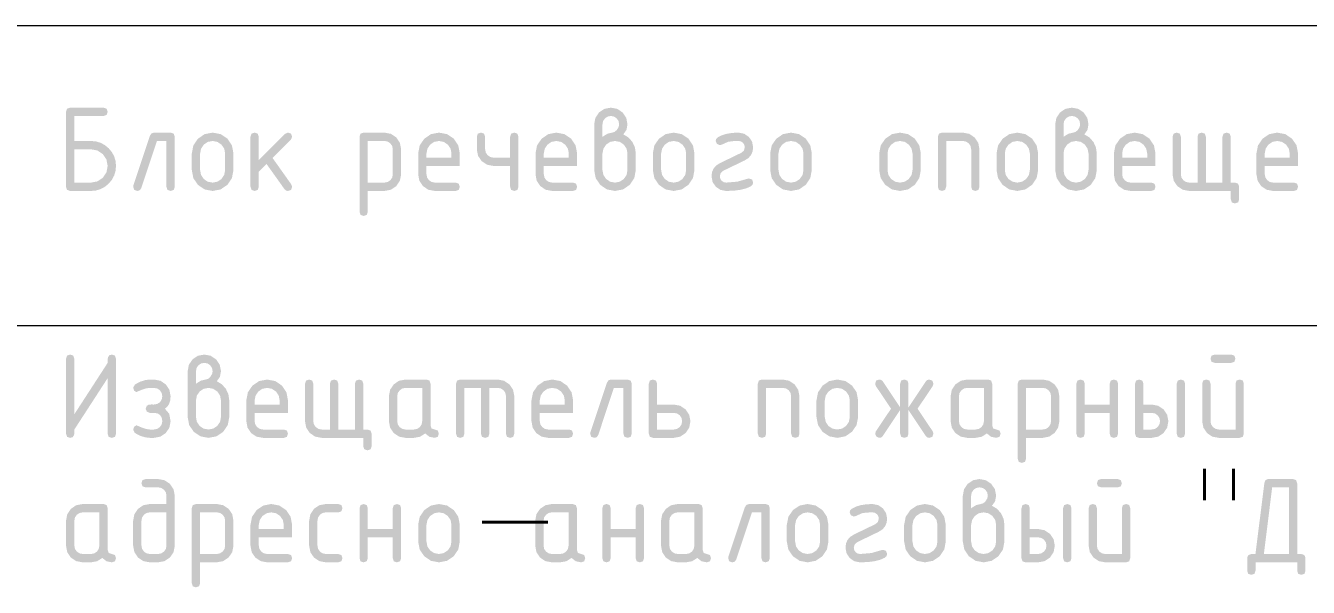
# Model space of a CAD drawing. Header units: millimetres. Extents: x 0 to 420, y 0 to 297.
# Drawn here: x 33.29 to 59.9, y 33.47 to 45.13 of the extents above; entities that cross this region are included whole.
import ezdxf

# ---------------------------------------------------------------- set-up
doc = ezdxf.new("R2010")
doc.units = ezdxf.units.MM
doc.styles.get("Standard").update_dxf_attribs({"font": 'STANDARD'})

msp = doc.modelspace()

# ---------------------------------------------------------------- hatches: boundary and pattern name
h = msp.add_hatch(color=7)
h.paths.add_polyline_path([(35.161252, 42.217027), (35.151744, 42.113467), (35.123219, 42.017762), (35.075676, 41.929912), (35.009117, 41.849917), (34.929208, 41.783444), (34.841548, 41.736091), (34.746032, 41.707756), (34.642559, 41.698333), (34.210406, 41.698333), (34.145914, 41.719899), (34.124416, 41.784874), (34.124416, 43.339852), (34.145914, 43.40462), (34.210406, 43.426393), (34.90163, 43.426393), (34.966398, 43.40462), (34.988171, 43.339852), (34.966398, 43.27536), (34.90163, 43.253863), (34.296947, 43.253863), (34.296947, 42.735169), (34.642559, 42.735169), (34.746428, 42.725669), (34.842237, 42.697204), (34.929983, 42.649825), (35.009668, 42.583585), (35.075909, 42.503908), (35.123287, 42.416222), (35.151753, 42.320578)], flags=0)
h.paths.add_polyline_path([(34.296947, 42.562639), (34.296947, 41.871415), (34.642559, 41.871415), (34.776573, 41.896288), (34.88785, 41.971185), (34.963022, 42.082737), (34.988171, 42.217027), (34.963022, 42.350628), (34.88785, 42.462318), (34.776573, 42.53749), (34.642559, 42.562639)], flags=0)
h = msp.add_hatch(color=7)
h.paths.add_polyline_path([(45.256622, 42.82171), (45.362042, 42.886478), (45.458367, 42.908251), (45.50963, 42.923202), (45.557585, 42.968333), (45.591072, 43.024557), (45.602234, 43.080781), (45.589831, 43.148029), (45.552624, 43.203702), (45.496952, 43.241185), (45.429703, 43.253863), (45.362662, 43.241116), (45.306782, 43.203151), (45.269093, 43.14734), (45.256622, 43.080781)], flags=0)
h.paths.add_polyline_path([(45.688775, 42.872422), (45.795504, 42.807998), (45.877841, 42.714223), (45.930207, 42.600121), (45.947846, 42.476098), (45.947846, 42.130486), (45.916151, 41.963399), (45.821617, 41.82401), (45.681884, 41.729752), (45.515693, 41.698333), (45.349088, 41.729821), (45.209768, 41.824561), (45.115511, 41.963881), (45.084091, 42.130486), (45.084091, 43.080781), (45.109034, 43.214795), (45.184413, 43.326072), (45.296103, 43.401244), (45.429703, 43.426393), (45.563304, 43.401175), (45.674994, 43.325521), (45.750166, 43.2139), (45.775315, 43.080781), (45.753542, 42.963372)], flags=0)
h.paths.add_polyline_path([(45.775315, 42.130486), (45.775315, 42.476098), (45.756367, 42.575454), (45.699799, 42.659101), (45.615807, 42.716152), (45.515693, 42.735169), (45.415165, 42.716152), (45.331587, 42.659101), (45.275294, 42.575454), (45.256622, 42.476098), (45.256622, 42.130486), (45.275294, 42.029958), (45.331587, 41.94638), (45.415165, 41.890087), (45.515693, 41.871415), (45.615807, 41.890156), (45.699799, 41.946931), (45.756367, 42.030854)], flags=0)
h = msp.add_hatch(color=7)
h.paths.add_polyline_path([(54.823392, 42.82171), (54.928812, 42.886478), (55.025137, 42.908251), (55.0764, 42.923202), (55.124356, 42.968333), (55.157842, 43.024557), (55.169004, 43.080781), (55.156602, 43.148029), (55.119395, 43.203702), (55.063722, 43.241185), (54.996474, 43.253863), (54.929432, 43.241116), (54.873553, 43.203151), (54.835863, 43.14734), (54.823392, 43.080781)], flags=0)
h.paths.add_polyline_path([(55.255545, 42.872422), (55.362274, 42.807998), (55.444612, 42.714223), (55.496977, 42.600121), (55.514616, 42.476098), (55.514616, 42.130486), (55.482921, 41.963399), (55.388388, 41.82401), (55.248655, 41.729752), (55.082463, 41.698333), (54.915859, 41.729821), (54.776539, 41.824561), (54.682281, 41.963881), (54.650862, 42.130486), (54.650862, 43.080781), (54.675804, 43.214795), (54.751183, 43.326072), (54.862873, 43.401244), (54.996474, 43.426393), (55.130075, 43.401175), (55.241765, 43.325521), (55.316937, 43.2139), (55.342086, 43.080781), (55.320313, 42.963372)], flags=0)
h.paths.add_polyline_path([(55.342086, 42.130486), (55.342086, 42.476098), (55.323138, 42.575454), (55.266569, 42.659101), (55.182578, 42.716152), (55.082463, 42.735169), (54.981936, 42.716152), (54.898357, 42.659101), (54.842065, 42.575454), (54.823392, 42.476098), (54.823392, 42.130486), (54.842065, 42.029958), (54.898357, 41.94638), (54.981936, 41.890087), (55.082463, 41.871415), (55.182578, 41.890156), (55.266569, 41.946931), (55.323138, 42.030854)], flags=0)
for points in [[(35.948923, 42.908251), (36.294535, 42.908251), (36.359302, 42.886478), (36.381075, 42.82171), (36.381075, 41.784874), (36.359302, 41.719899), (36.294535, 41.698333), (36.230042, 41.719899), (36.208545, 41.784874), (36.208545, 42.735169), (36.010659, 42.735169), (35.68489, 41.757313), (35.654436, 41.71294), (35.603311, 41.698333), (35.538818, 41.720244), (35.517321, 41.785976), (35.521179, 41.812435), (35.862933, 42.837144), (35.896006, 42.890474)], [(38.124735, 42.339948), (38.668233, 42.882895), (38.729418, 42.908251), (38.794186, 42.886478), (38.815959, 42.82171), (38.790052, 42.761627), (38.410264, 42.38184), (38.798871, 41.834483), (38.815959, 41.78322), (38.794186, 41.719486), (38.729418, 41.698333), (38.688421, 41.707497), (38.65776, 41.735265), (38.28569, 42.257265), (38.124735, 42.096311), (38.124735, 41.784874), (38.102962, 41.719899), (38.038194, 41.698333), (37.973702, 41.719899), (37.952204, 41.784874), (37.952204, 42.82171), (37.973702, 42.886478), (38.038194, 42.908251), (38.102962, 42.886478), (38.124735, 42.82171)], [(43.512962, 42.82171), (43.512962, 41.784874), (43.491189, 41.719899), (43.426422, 41.698333), (43.361929, 41.719899), (43.340432, 41.784874), (43.340432, 42.217027), (42.99482, 42.217027), (42.862184, 42.241831), (42.750632, 42.316245), (42.674495, 42.4258), (42.649208, 42.556024), (42.649208, 42.82171), (42.670705, 42.886478), (42.735198, 42.908251), (42.799965, 42.886478), (42.821738, 42.82171), (42.821738, 42.562639), (42.834278, 42.496493), (42.87245, 42.440269), (42.928674, 42.402097), (42.99482, 42.389557), (43.340432, 42.389557), (43.340432, 42.82171), (43.361929, 42.886478), (43.426422, 42.908251), (43.491189, 42.886478)], [(48.296188, 41.957404), (48.360956, 41.935907), (48.382729, 41.871415), (48.370465, 41.826766), (48.334222, 41.793693), (48.239852, 41.751818), (48.1229, 41.722035), (47.983313, 41.704242), (47.821041, 41.698333), (47.704597, 41.720313), (47.607169, 41.786528), (47.540955, 41.884437), (47.518975, 42.00095), (47.529732, 42.089016), (47.562039, 42.163903), (47.615946, 42.225665), (47.691505, 42.274353), (48.139092, 42.49043), (48.192422, 42.536249), (48.210199, 42.605634), (48.20069, 42.655105), (48.172165, 42.697135), (48.130066, 42.725661), (48.080112, 42.735169), (47.951541, 42.730622), (47.861831, 42.716979), (47.732295, 42.659101), (47.691505, 42.648628), (47.630872, 42.674535), (47.604964, 42.735169), (47.616264, 42.77775), (47.650715, 42.811237), (47.734552, 42.853603), (47.833994, 42.883928), (47.949147, 42.902161), (48.080112, 42.908251), (48.19635, 42.885995), (48.293984, 42.819505), (48.360474, 42.721871), (48.382729, 42.605634), (48.371791, 42.517258), (48.339045, 42.442267), (48.284596, 42.380608), (48.208545, 42.332231), (47.764817, 42.118359), (47.709764, 42.07123), (47.691505, 42.00095), (47.701014, 41.95079), (47.729539, 41.908897), (47.771363, 41.880648), (47.821041, 41.871415), (48.058063, 41.891259), (48.263667, 41.95079)], [(52.215978, 41.784874), (52.215978, 42.82171), (52.237476, 42.886478), (52.301968, 42.908251), (52.734121, 42.908251), (52.867239, 42.883033), (52.97886, 42.807378), (53.054515, 42.695757), (53.079733, 42.562639), (53.079733, 41.784874), (53.05796, 41.719899), (52.993192, 41.698333), (52.9287, 41.719899), (52.907202, 41.784874), (52.907202, 42.562639), (52.894524, 42.629887), (52.857042, 42.68556), (52.801369, 42.722767), (52.734121, 42.735169), (52.388509, 42.735169), (52.388509, 41.784874), (52.366736, 41.719899), (52.301968, 41.698333), (52.237476, 41.719899)], [(58.295112, 41.698333), (57.431357, 41.698333), (57.297067, 41.723551), (57.185515, 41.799206), (57.110619, 41.910827), (57.085745, 42.043945), (57.085745, 42.82171), (57.107243, 42.886478), (57.171735, 42.908251), (57.236503, 42.886478), (57.258276, 42.82171), (57.258276, 42.043945), (57.270816, 41.978075), (57.308987, 41.922127), (57.365211, 41.883955), (57.431357, 41.871415), (57.603888, 41.871415), (57.603888, 42.82171), (57.625454, 42.886478), (57.690428, 42.908251), (57.755196, 42.886478), (57.776969, 42.82171), (57.776969, 41.871415), (58.122581, 41.871415), (58.122581, 42.82171), (58.144079, 42.886478), (58.208571, 42.908251), (58.273339, 42.886478), (58.295112, 42.82171), (58.295112, 41.871415), (58.381652, 41.871415), (58.44642, 41.849642), (58.468193, 41.784874), (58.468193, 41.525252), (58.44642, 41.460759), (58.381652, 41.439262), (58.316678, 41.460759), (58.295112, 41.525252)], [(35.074712, 38.30406), (35.139479, 38.282287), (35.161252, 38.217519), (35.161252, 36.662541), (35.139479, 36.597566), (35.074712, 36.576), (35.009737, 36.597566), (34.988171, 36.662541), (34.988171, 37.814581), (34.296947, 36.749081), (34.295707, 36.674598), (34.291986, 36.636082), (34.263392, 36.590952), (34.210406, 36.576), (34.145914, 36.597566), (34.124416, 36.662541), (34.124416, 38.217519), (34.145914, 38.282287), (34.210406, 38.30406), (34.275174, 38.282287), (34.296947, 38.217519), (34.296947, 37.065479), (34.988171, 38.131529), (34.98948, 38.205117), (34.993683, 38.243977), (35.021382, 38.288901)], [(36.122004, 36.921612), (36.110498, 36.993683), (36.076253, 37.048391), (36.030778, 37.079397), (35.973727, 37.09304), (35.862933, 37.094693), (35.801197, 37.119498), (35.776392, 37.180683), (35.801748, 37.24297), (35.835648, 37.261849), (35.887738, 37.268326), (35.913645, 37.268326), (35.941206, 37.267224), (36.018513, 37.279626), (36.075151, 37.316833), (36.110153, 37.372575), (36.122004, 37.440305), (36.109326, 37.507554), (36.071844, 37.563226), (36.016171, 37.600433), (35.948923, 37.612836), (35.862933, 37.612836), (35.782249, 37.601743), (35.685442, 37.568739), (35.606825, 37.53601), (35.582364, 37.525193), (35.536614, 37.556612), (35.517321, 37.616694), (35.55253, 37.681462), (35.658432, 37.739615), (35.768331, 37.774342), (35.862933, 37.785917), (35.948923, 37.785917), (36.082937, 37.760768), (36.194213, 37.685596), (36.269385, 37.573906), (36.294535, 37.440305), (36.287093, 37.354626), (36.264769, 37.282796), (36.227562, 37.224815), (36.175472, 37.180683), (36.264769, 37.077192), (36.294535, 36.921612), (36.269385, 36.787322), (36.194213, 36.67577), (36.082937, 36.600873), (35.948923, 36.576), (35.862933, 36.576), (35.766126, 36.587162), (35.65733, 36.620648), (35.552185, 36.677699), (35.517321, 36.744672), (35.536614, 36.805305), (35.584018, 36.836725), (35.612061, 36.825631), (35.6893, 36.792627), (35.783145, 36.759899), (35.862933, 36.749081), (35.948923, 36.749081), (36.015482, 36.761553), (36.071292, 36.799242), (36.109257, 36.854639)], [(40.292631, 36.576), (39.428876, 36.576), (39.294587, 36.601218), (39.183034, 36.676872), (39.108138, 36.788493), (39.083264, 36.921612), (39.083264, 37.699377), (39.104762, 37.764144), (39.169254, 37.785917), (39.234022, 37.764144), (39.255795, 37.699377), (39.255795, 36.921612), (39.268335, 36.855742), (39.306507, 36.799793), (39.362731, 36.761622), (39.428876, 36.749081), (39.601407, 36.749081), (39.601407, 37.699377), (39.622973, 37.764144), (39.687948, 37.785917), (39.752715, 37.764144), (39.774488, 37.699377), (39.774488, 36.749081), (40.1201, 36.749081), (40.1201, 37.699377), (40.141598, 37.764144), (40.20609, 37.785917), (40.270858, 37.764144), (40.292631, 37.699377), (40.292631, 36.749081), (40.379172, 36.749081), (40.443939, 36.727308), (40.465712, 36.662541), (40.465712, 36.402918), (40.443939, 36.338426), (40.379172, 36.316929), (40.314197, 36.338426), (40.292631, 36.402918)], [(42.303289, 37.785917), (43.081054, 37.785917), (43.214172, 37.760699), (43.325794, 37.685045), (43.401448, 37.573424), (43.426666, 37.440305), (43.426666, 36.662541), (43.404893, 36.597566), (43.340125, 36.576), (43.275633, 36.597566), (43.254136, 36.662541), (43.254136, 37.440305), (43.241458, 37.507554), (43.203975, 37.563226), (43.148302, 37.600433), (43.081054, 37.612836), (42.908524, 37.612836), (42.908524, 36.662541), (42.886751, 36.597566), (42.821983, 36.576), (42.757008, 36.597566), (42.735442, 36.662541), (42.735442, 37.612836), (42.38983, 37.612836), (42.38983, 36.662541), (42.368057, 36.597566), (42.303289, 36.576), (42.238797, 36.597566), (42.2173, 36.662541), (42.2173, 37.699377), (42.238797, 37.764144)], [(45.432011, 37.785917), (45.777623, 37.785917), (45.84239, 37.764144), (45.864163, 37.699377), (45.864163, 36.662541), (45.84239, 36.597566), (45.777623, 36.576), (45.713131, 36.597566), (45.691633, 36.662541), (45.691633, 37.612836), (45.493747, 37.612836), (45.167979, 36.63498), (45.137524, 36.590607), (45.086399, 36.576), (45.021907, 36.597911), (45.000409, 36.663643), (45.004268, 36.690101), (45.346021, 37.714811), (45.379094, 37.768141)], [(48.479971, 36.662541), (48.479971, 37.699377), (48.501468, 37.764144), (48.565961, 37.785917), (48.998113, 37.785917), (49.131232, 37.760699), (49.242853, 37.685045), (49.318507, 37.573424), (49.343725, 37.440305), (49.343725, 36.662541), (49.321952, 36.597566), (49.257185, 36.576), (49.192692, 36.597566), (49.171195, 36.662541), (49.171195, 37.440305), (49.158517, 37.507554), (49.121034, 37.563226), (49.065362, 37.600433), (48.998113, 37.612836), (48.652501, 37.612836), (48.652501, 36.662541), (48.630728, 36.597566), (48.565961, 36.576), (48.501468, 36.597566)], [(51.432997, 37.153122), (51.073053, 36.614034), (51.04253, 36.585508), (51.000844, 36.576), (50.94021, 36.601356), (50.914854, 36.662541), (50.929186, 36.711048), (51.244481, 37.180683), (50.929186, 37.65087), (50.914854, 37.699377), (50.936352, 37.764144), (51.000844, 37.785917), (51.04253, 37.776409), (51.073053, 37.747884), (51.432997, 37.208244), (51.432997, 37.699377), (51.454563, 37.764144), (51.519538, 37.785917), (51.584305, 37.764144), (51.606078, 37.699377), (51.606078, 37.208244), (51.966022, 37.747884), (51.99627, 37.776409), (52.03768, 37.785917), (52.102448, 37.764144), (52.124221, 37.699377), (52.109889, 37.65087), (51.794594, 37.180683), (52.109889, 36.711048), (52.124221, 36.662541), (52.102448, 36.597566), (52.03768, 36.576), (51.99627, 36.585508), (51.966022, 36.614034), (51.606078, 37.153122), (51.606078, 36.662541), (51.584305, 36.597566), (51.519538, 36.576), (51.454563, 36.597566), (51.432997, 36.662541)], [(55.263399, 37.094693), (55.263399, 36.662541), (55.241626, 36.597566), (55.176858, 36.576), (55.112366, 36.597566), (55.090868, 36.662541), (55.090868, 37.699377), (55.112366, 37.764144), (55.176858, 37.785917), (55.241626, 37.764144), (55.263399, 37.699377), (55.263399, 37.267224), (55.782092, 37.267224), (55.782092, 37.699377), (55.80359, 37.764144), (55.868082, 37.785917), (55.93285, 37.764144), (55.954623, 37.699377), (55.954623, 36.662541), (55.93285, 36.597566), (55.868082, 36.576), (55.80359, 36.597566), (55.782092, 36.662541), (55.782092, 37.094693)], [(39.342177, 34.857972), (39.342177, 34.339279), (39.354717, 34.273408), (39.392888, 34.21746), (39.449112, 34.179288), (39.515258, 34.166748), (39.774329, 34.166748), (39.839097, 34.144975), (39.86087, 34.080207), (39.839097, 34.015233), (39.774329, 33.993667), (39.515258, 33.993667), (39.380968, 34.01854), (39.269416, 34.093436), (39.19452, 34.204989), (39.169646, 34.339279), (39.169646, 34.857972), (39.19452, 34.991573), (39.269416, 35.103263), (39.380968, 35.178435), (39.515258, 35.203584), (39.774329, 35.203584), (39.839097, 35.181811), (39.86087, 35.117043), (39.839097, 35.052069), (39.774329, 35.030502), (39.515258, 35.030502), (39.448217, 35.017756), (39.392337, 34.979791), (39.354648, 34.924049)], [(40.386855, 34.51236), (40.386855, 34.080207), (40.365082, 34.015233), (40.300314, 33.993667), (40.235822, 34.015233), (40.214325, 34.080207), (40.214325, 35.117043), (40.235822, 35.181811), (40.300314, 35.203584), (40.365082, 35.181811), (40.386855, 35.117043), (40.386855, 34.68489), (40.905548, 34.68489), (40.905548, 35.117043), (40.927046, 35.181811), (40.991538, 35.203584), (41.056306, 35.181811), (41.078079, 35.117043), (41.078079, 34.080207), (41.056306, 34.015233), (40.991538, 33.993667), (40.927046, 34.015233), (40.905548, 34.080207), (40.905548, 34.51236)], [(45.426518, 34.51236), (45.426518, 34.080207), (45.404745, 34.015233), (45.339978, 33.993667), (45.275485, 34.015233), (45.253988, 34.080207), (45.253988, 35.117043), (45.275485, 35.181811), (45.339978, 35.203584), (45.404745, 35.181811), (45.426518, 35.117043), (45.426518, 34.68489), (45.945212, 34.68489), (45.945212, 35.117043), (45.966709, 35.181811), (46.031202, 35.203584), (46.095969, 35.181811), (46.117742, 35.117043), (46.117742, 34.080207), (46.095969, 34.015233), (46.031202, 33.993667), (45.966709, 34.015233), (45.945212, 34.080207), (45.945212, 34.51236)], [(48.295936, 35.203584), (48.641548, 35.203584), (48.706316, 35.181811), (48.728089, 35.117043), (48.728089, 34.080207), (48.706316, 34.015233), (48.641548, 33.993667), (48.577056, 34.015233), (48.555558, 34.080207), (48.555558, 35.030502), (48.357672, 35.030502), (48.031904, 34.052647), (48.001449, 34.008274), (47.950324, 33.993667), (47.885832, 34.015577), (47.864334, 34.08131), (47.868193, 34.107768), (48.209946, 35.132477), (48.243019, 35.185807)], [(51.076431, 34.252738), (51.141199, 34.23124), (51.162972, 34.166748), (51.150707, 34.1221), (51.114465, 34.089027), (51.020095, 34.047152), (50.903143, 34.017369), (50.763556, 33.999575), (50.601284, 33.993667), (50.484839, 34.015646), (50.387412, 34.081861), (50.321197, 34.179771), (50.299218, 34.296284), (50.309975, 34.384349), (50.342281, 34.459237), (50.396188, 34.520999), (50.471748, 34.569686), (50.919335, 34.785763), (50.972665, 34.831583), (50.990442, 34.900967), (50.980933, 34.950438), (50.952408, 34.992469), (50.910309, 35.020994), (50.860355, 35.030502), (50.731784, 35.025955), (50.642074, 35.012312), (50.512538, 34.954435), (50.471748, 34.943962), (50.411114, 34.969869), (50.385207, 35.030502), (50.396507, 35.073084), (50.430958, 35.10657), (50.514794, 35.148936), (50.614237, 35.179262), (50.729389, 35.197495), (50.860355, 35.203584), (50.976592, 35.181329), (51.074226, 35.114838), (51.140717, 35.017204), (51.162972, 34.900967), (51.152034, 34.812592), (51.119288, 34.7376), (51.064838, 34.675942), (50.988788, 34.627564), (50.54506, 34.413693), (50.490007, 34.366564), (50.471748, 34.296284), (50.481256, 34.246123), (50.509782, 34.204231), (50.551605, 34.175981), (50.601284, 34.166748), (50.838306, 34.186592), (51.043909, 34.246123)]]:
    msp.add_hatch(color=7).paths.add_polyline_path(points, flags=0)
h = msp.add_hatch(color=7)
h.paths.add_polyline_path([(36.734763, 42.130486), (36.734763, 42.476098), (36.766251, 42.641807), (36.860991, 42.781471), (37.000242, 42.876487), (37.166364, 42.908251), (37.333934, 42.8769), (37.473391, 42.783125), (37.567167, 42.643667), (37.598517, 42.476098), (37.598517, 42.130486), (37.566822, 41.963881), (37.472289, 41.824561), (37.332556, 41.729821), (37.166364, 41.698333), (37.000242, 41.729821), (36.860991, 41.824561), (36.766251, 41.963881)], flags=0)
h.paths.add_polyline_path([(37.425987, 42.130486), (37.425987, 42.476098), (37.40697, 42.575454), (37.349919, 42.659101), (37.265996, 42.716152), (37.166364, 42.735169), (37.067008, 42.716152), (36.983361, 42.659101), (36.92631, 42.575454), (36.907293, 42.476098), (36.907293, 42.130486), (36.925965, 42.029958), (36.982258, 41.94638), (37.065836, 41.890087), (37.166364, 41.871415), (37.265996, 41.890156), (37.349919, 41.946931), (37.40697, 42.030854)], flags=0)
h = msp.add_hatch(color=7)
h.paths.add_polyline_path([(40.214325, 42.82171), (40.235822, 42.886478), (40.300314, 42.908251), (40.732467, 42.908251), (40.866481, 42.883102), (40.977758, 42.80793), (41.05293, 42.69624), (41.078079, 42.562639), (41.078079, 42.043945), (41.05293, 41.910827), (40.977758, 41.799206), (40.866481, 41.723551), (40.732467, 41.698333), (40.386855, 41.698333), (40.386855, 41.26618), (40.365082, 41.201413), (40.300314, 41.17964), (40.235822, 41.201413), (40.214325, 41.26618)], flags=0)
h.paths.add_polyline_path([(40.386855, 42.735169), (40.386855, 41.871415), (40.732467, 41.871415), (40.799026, 41.883886), (40.854837, 41.921575), (40.892802, 41.976972), (40.905548, 42.043945), (40.905548, 42.562639), (40.892871, 42.629887), (40.855388, 42.68556), (40.799715, 42.722767), (40.732467, 42.735169)], flags=0)
h = msp.add_hatch(color=7)
h.paths.add_polyline_path([(41.863368, 42.735169), (41.764011, 42.716152), (41.680364, 42.659101), (41.623314, 42.575454), (41.604297, 42.476098), (41.604297, 42.389557), (42.12299, 42.389557), (42.12299, 42.476098), (42.103973, 42.575454), (42.046922, 42.659101), (41.963, 42.716152)], flags=0)
h.paths.add_polyline_path([(41.604297, 42.217027), (41.604297, 42.043945), (41.616837, 41.978075), (41.655008, 41.922127), (41.711232, 41.883955), (41.777378, 41.871415), (42.20898, 41.871415), (42.273748, 41.849642), (42.295521, 41.784874), (42.273748, 41.719899), (42.20898, 41.698333), (41.777378, 41.698333), (41.643088, 41.723207), (41.531536, 41.798103), (41.45664, 41.909655), (41.431766, 42.043945), (41.431766, 42.476098), (41.463254, 42.641807), (41.557995, 42.781471), (41.697245, 42.876487), (41.863368, 42.908251), (42.030937, 42.8769), (42.170395, 42.783125), (42.26417, 42.643667), (42.295521, 42.476098), (42.295521, 42.217027)], flags=0)
h = msp.add_hatch(color=7)
h.paths.add_polyline_path([(44.298251, 42.735169), (44.198895, 42.716152), (44.115248, 42.659101), (44.058197, 42.575454), (44.03918, 42.476098), (44.03918, 42.389557), (44.557874, 42.389557), (44.557874, 42.476098), (44.538857, 42.575454), (44.481806, 42.659101), (44.397883, 42.716152)], flags=0)
h.paths.add_polyline_path([(44.03918, 42.217027), (44.03918, 42.043945), (44.05172, 41.978075), (44.089892, 41.922127), (44.146116, 41.883955), (44.212262, 41.871415), (44.643863, 41.871415), (44.708631, 41.849642), (44.730404, 41.784874), (44.708631, 41.719899), (44.643863, 41.698333), (44.212262, 41.698333), (44.077972, 41.723207), (43.96642, 41.798103), (43.891523, 41.909655), (43.86665, 42.043945), (43.86665, 42.476098), (43.898138, 42.641807), (43.992878, 42.781471), (44.132129, 42.876487), (44.298251, 42.908251), (44.465821, 42.8769), (44.605278, 42.783125), (44.699054, 42.643667), (44.730404, 42.476098), (44.730404, 42.217027)], flags=0)
h = msp.add_hatch(color=7)
h.paths.add_polyline_path([(46.301533, 42.130486), (46.301533, 42.476098), (46.333021, 42.641807), (46.427761, 42.781471), (46.567012, 42.876487), (46.733135, 42.908251), (46.900704, 42.8769), (47.040162, 42.783125), (47.133937, 42.643667), (47.165287, 42.476098), (47.165287, 42.130486), (47.133593, 41.963881), (47.039059, 41.824561), (46.899326, 41.729821), (46.733135, 41.698333), (46.567012, 41.729821), (46.427761, 41.824561), (46.333021, 41.963881)], flags=0)
h.paths.add_polyline_path([(46.992757, 42.130486), (46.992757, 42.476098), (46.97374, 42.575454), (46.916689, 42.659101), (46.832767, 42.716152), (46.733135, 42.735169), (46.633778, 42.716152), (46.550131, 42.659101), (46.49308, 42.575454), (46.474064, 42.476098), (46.474064, 42.130486), (46.492736, 42.029958), (46.549029, 41.94638), (46.632607, 41.890087), (46.733135, 41.871415), (46.832767, 41.890156), (46.916689, 41.946931), (46.97374, 42.030854)], flags=0)
h = msp.add_hatch(color=7)
h.paths.add_polyline_path([(48.736417, 42.130486), (48.736417, 42.476098), (48.767905, 42.641807), (48.862645, 42.781471), (49.001896, 42.876487), (49.168018, 42.908251), (49.335588, 42.8769), (49.475045, 42.783125), (49.568821, 42.643667), (49.600171, 42.476098), (49.600171, 42.130486), (49.568476, 41.963881), (49.473943, 41.824561), (49.33421, 41.729821), (49.168018, 41.698333), (49.001896, 41.729821), (48.862645, 41.824561), (48.767905, 41.963881)], flags=0)
h.paths.add_polyline_path([(49.427641, 42.130486), (49.427641, 42.476098), (49.408624, 42.575454), (49.351573, 42.659101), (49.26765, 42.716152), (49.168018, 42.735169), (49.068662, 42.716152), (48.985015, 42.659101), (48.927964, 42.575454), (48.908947, 42.476098), (48.908947, 42.130486), (48.927619, 42.029958), (48.983912, 41.94638), (49.06749, 41.890087), (49.168018, 41.871415), (49.26765, 41.890156), (49.351573, 41.946931), (49.408624, 42.030854)], flags=0)
h = msp.add_hatch(color=7)
h.paths.add_polyline_path([(50.998537, 42.130486), (50.998537, 42.476098), (51.030025, 42.641807), (51.124765, 42.781471), (51.264016, 42.876487), (51.430138, 42.908251), (51.597708, 42.8769), (51.737165, 42.783125), (51.830941, 42.643667), (51.862291, 42.476098), (51.862291, 42.130486), (51.830596, 41.963881), (51.736063, 41.824561), (51.59633, 41.729821), (51.430138, 41.698333), (51.264016, 41.729821), (51.124765, 41.824561), (51.030025, 41.963881)], flags=0)
h.paths.add_polyline_path([(51.689761, 42.130486), (51.689761, 42.476098), (51.670744, 42.575454), (51.613693, 42.659101), (51.52977, 42.716152), (51.430138, 42.735169), (51.330782, 42.716152), (51.247135, 42.659101), (51.190084, 42.575454), (51.171067, 42.476098), (51.171067, 42.130486), (51.189739, 42.029958), (51.246032, 41.94638), (51.32961, 41.890087), (51.430138, 41.871415), (51.52977, 41.890156), (51.613693, 41.946931), (51.670744, 42.030854)], flags=0)
h = msp.add_hatch(color=7)
h.paths.add_polyline_path([(53.43342, 42.130486), (53.43342, 42.476098), (53.464908, 42.641807), (53.559648, 42.781471), (53.698899, 42.876487), (53.865022, 42.908251), (54.032591, 42.8769), (54.172049, 42.783125), (54.265824, 42.643667), (54.297174, 42.476098), (54.297174, 42.130486), (54.26548, 41.963881), (54.170946, 41.824561), (54.031213, 41.729821), (53.865022, 41.698333), (53.698899, 41.729821), (53.559648, 41.824561), (53.464908, 41.963881)], flags=0)
h.paths.add_polyline_path([(54.124644, 42.130486), (54.124644, 42.476098), (54.105627, 42.575454), (54.048576, 42.659101), (53.964654, 42.716152), (53.865022, 42.735169), (53.765665, 42.716152), (53.682018, 42.659101), (53.624967, 42.575454), (53.60595, 42.476098), (53.60595, 42.130486), (53.624623, 42.029958), (53.680916, 41.94638), (53.764494, 41.890087), (53.865022, 41.871415), (53.964654, 41.890156), (54.048576, 41.946931), (54.105627, 42.030854)], flags=0)
h = msp.add_hatch(color=7)
h.paths.add_polyline_path([(56.299905, 42.735169), (56.200549, 42.716152), (56.116902, 42.659101), (56.059851, 42.575454), (56.040834, 42.476098), (56.040834, 42.389557), (56.559528, 42.389557), (56.559528, 42.476098), (56.540511, 42.575454), (56.48346, 42.659101), (56.399537, 42.716152)], flags=0)
h.paths.add_polyline_path([(56.040834, 42.217027), (56.040834, 42.043945), (56.053374, 41.978075), (56.091546, 41.922127), (56.14777, 41.883955), (56.213916, 41.871415), (56.645517, 41.871415), (56.710285, 41.849642), (56.732058, 41.784874), (56.710285, 41.719899), (56.645517, 41.698333), (56.213916, 41.698333), (56.079626, 41.723207), (55.968074, 41.798103), (55.893177, 41.909655), (55.868304, 42.043945), (55.868304, 42.476098), (55.899792, 42.641807), (55.994532, 42.781471), (56.133783, 42.876487), (56.299905, 42.908251), (56.467475, 42.8769), (56.606932, 42.783125), (56.700708, 42.643667), (56.732058, 42.476098), (56.732058, 42.217027)], flags=0)
h = msp.add_hatch(color=7)
h.paths.add_polyline_path([(59.258477, 42.735169), (59.159121, 42.716152), (59.075474, 42.659101), (59.018423, 42.575454), (58.999406, 42.476098), (58.999406, 42.389557), (59.5181, 42.389557), (59.5181, 42.476098), (59.499083, 42.575454), (59.442032, 42.659101), (59.35811, 42.716152)], flags=0)
h.paths.add_polyline_path([(58.999406, 42.217027), (58.999406, 42.043945), (59.011946, 41.978075), (59.050118, 41.922127), (59.106342, 41.883955), (59.172488, 41.871415), (59.604089, 41.871415), (59.668857, 41.849642), (59.69063, 41.784874), (59.668857, 41.719899), (59.604089, 41.698333), (59.172488, 41.698333), (59.038198, 41.723207), (58.926646, 41.798103), (58.851749, 41.909655), (58.826876, 42.043945), (58.826876, 42.476098), (58.858364, 42.641807), (58.953104, 42.781471), (59.092355, 42.876487), (59.258477, 42.908251), (59.426047, 42.8769), (59.565504, 42.783125), (59.65928, 42.643667), (59.69063, 42.476098), (59.69063, 42.217027)], flags=0)
h = msp.add_hatch(color=7)
h.paths.add_polyline_path([(36.820911, 37.699377), (36.926331, 37.764144), (37.022656, 37.785917), (37.073919, 37.800869), (37.121875, 37.846), (37.155361, 37.902224), (37.166523, 37.958448), (37.154121, 38.025696), (37.116914, 38.081369), (37.061241, 38.118851), (36.993993, 38.131529), (36.926951, 38.118783), (36.871072, 38.080818), (36.833383, 38.025007), (36.820911, 37.958448)], flags=0)
h.paths.add_polyline_path([(37.253064, 37.750088), (37.359793, 37.685665), (37.442131, 37.59189), (37.494496, 37.477788), (37.512135, 37.353765), (37.512135, 37.008153), (37.48044, 36.841066), (37.385907, 36.701677), (37.246174, 36.607419), (37.079983, 36.576), (36.913378, 36.607488), (36.774058, 36.702228), (36.6798, 36.841548), (36.648381, 37.008153), (36.648381, 37.958448), (36.673324, 38.092462), (36.748702, 38.203739), (36.860392, 38.278911), (36.993993, 38.30406), (37.127594, 38.278842), (37.239284, 38.203187), (37.314456, 38.091566), (37.339605, 37.958448), (37.317832, 37.841039)], flags=0)
h.paths.add_polyline_path([(37.339605, 37.008153), (37.339605, 37.353765), (37.320657, 37.453121), (37.264088, 37.536768), (37.180097, 37.593819), (37.079983, 37.612836), (36.979455, 37.593819), (36.895877, 37.536768), (36.839584, 37.453121), (36.820911, 37.353765), (36.820911, 37.008153), (36.839584, 36.907625), (36.895877, 36.824047), (36.979455, 36.767754), (37.079983, 36.749081), (37.180097, 36.767823), (37.264088, 36.824598), (37.320657, 36.90852)], flags=0)
h = msp.add_hatch(color=7)
h.paths.add_polyline_path([(58.564969, 37.699377), (58.564969, 36.662541), (58.543196, 36.597566), (58.478428, 36.576), (58.046827, 36.576), (57.912537, 36.600873), (57.800985, 36.67577), (57.726088, 36.787322), (57.701215, 36.921612), (57.701215, 37.699377), (57.722712, 37.764144), (57.787204, 37.785917), (57.851972, 37.764144), (57.873745, 37.699377), (57.873745, 36.921612), (57.886285, 36.855742), (57.924457, 36.799793), (57.980681, 36.761622), (58.046827, 36.749081), (58.392439, 36.749081), (58.392439, 37.699377), (58.413936, 37.764144), (58.478428, 37.785917), (58.543196, 37.764144)], flags=0)
h.paths.add_polyline_path([(58.304244, 38.131529), (57.960286, 38.131529), (57.895311, 38.153027), (57.873745, 38.217519), (57.895311, 38.282287), (57.960286, 38.30406), (58.304244, 38.30406), (58.369012, 38.282287), (58.390785, 38.217519), (58.369012, 38.153027)], flags=0)
h = msp.add_hatch(color=7)
h.paths.add_polyline_path([(38.297424, 37.612836), (38.198068, 37.593819), (38.114421, 37.536768), (38.05737, 37.453121), (38.038353, 37.353765), (38.038353, 37.267224), (38.557047, 37.267224), (38.557047, 37.353765), (38.53803, 37.453121), (38.480979, 37.536768), (38.397056, 37.593819)], flags=0)
h.paths.add_polyline_path([(38.038353, 37.094693), (38.038353, 36.921612), (38.050893, 36.855742), (38.089065, 36.799793), (38.145289, 36.761622), (38.211435, 36.749081), (38.643036, 36.749081), (38.707804, 36.727308), (38.729577, 36.662541), (38.707804, 36.597566), (38.643036, 36.576), (38.211435, 36.576), (38.077145, 36.600873), (37.965593, 36.67577), (37.890696, 36.787322), (37.865823, 36.921612), (37.865823, 37.353765), (37.897311, 37.519474), (37.992051, 37.659138), (38.131302, 37.754154), (38.297424, 37.785917), (38.464994, 37.754567), (38.604451, 37.660792), (38.698227, 37.521334), (38.729577, 37.353765), (38.729577, 37.094693)], flags=0)
h = msp.add_hatch(color=7)
h.paths.add_polyline_path([(41.515619, 37.612836), (41.170007, 37.612836), (41.102966, 37.600089), (41.047086, 37.562124), (41.009397, 37.506382), (40.996925, 37.440305), (40.996925, 36.921612), (41.009466, 36.855742), (41.047637, 36.799793), (41.103861, 36.761622), (41.170007, 36.749081), (41.342537, 36.749081), (41.409097, 36.761553), (41.464907, 36.799242), (41.502872, 36.854639), (41.515619, 36.921612)], flags=0)
h.paths.add_polyline_path([(41.861231, 36.662541), (41.839458, 36.597566), (41.77469, 36.576), (41.664792, 36.598806), (41.576804, 36.667502), (41.470419, 36.598806), (41.342537, 36.576), (41.170007, 36.576), (41.035717, 36.600873), (40.924165, 36.67577), (40.849269, 36.787322), (40.824395, 36.921612), (40.824395, 37.440305), (40.849269, 37.573906), (40.924165, 37.685596), (41.035717, 37.760768), (41.170007, 37.785917), (41.601609, 37.785917), (41.666376, 37.764144), (41.688149, 37.699377), (41.688149, 36.835071), (41.709716, 36.770579), (41.77469, 36.749081), (41.839458, 36.727308)], flags=0)
h = msp.add_hatch(color=7)
h.paths.add_polyline_path([(44.214569, 37.612836), (44.115212, 37.593819), (44.031566, 37.536768), (43.974515, 37.453121), (43.955498, 37.353765), (43.955498, 37.267224), (44.474191, 37.267224), (44.474191, 37.353765), (44.455174, 37.453121), (44.398124, 37.536768), (44.314201, 37.593819)], flags=0)
h.paths.add_polyline_path([(43.955498, 37.094693), (43.955498, 36.921612), (43.968038, 36.855742), (44.00621, 36.799793), (44.062434, 36.761622), (44.128579, 36.749081), (44.560181, 36.749081), (44.624949, 36.727308), (44.646722, 36.662541), (44.624949, 36.597566), (44.560181, 36.576), (44.128579, 36.576), (43.99429, 36.600873), (43.882737, 36.67577), (43.807841, 36.787322), (43.782967, 36.921612), (43.782967, 37.353765), (43.814456, 37.519474), (43.909196, 37.659138), (44.048446, 37.754154), (44.214569, 37.785917), (44.382138, 37.754567), (44.521596, 37.660792), (44.615371, 37.521334), (44.646722, 37.353765), (44.646722, 37.094693)], flags=0)
h = msp.add_hatch(color=7)
h.paths.add_polyline_path([(47.081605, 36.921612), (47.056456, 36.787322), (46.981284, 36.67577), (46.870007, 36.600873), (46.735993, 36.576), (46.30384, 36.576), (46.239348, 36.597566), (46.217851, 36.662541), (46.217851, 37.699377), (46.239348, 37.764144), (46.30384, 37.785917), (46.368608, 37.764144), (46.390381, 37.699377), (46.390381, 37.267224), (46.735993, 37.267224), (46.870007, 37.242006), (46.981284, 37.166351), (47.056456, 37.05473)], flags=0)
h.paths.add_polyline_path([(46.909075, 36.921612), (46.896397, 36.98886), (46.858914, 37.044533), (46.803242, 37.082015), (46.735993, 37.094693), (46.390381, 37.094693), (46.390381, 36.749081), (46.735993, 36.749081), (46.802552, 36.761553), (46.858363, 36.799242), (46.896328, 36.854639)], flags=0)
h = msp.add_hatch(color=7)
h.paths.add_polyline_path([(49.697413, 37.008153), (49.697413, 37.353765), (49.728901, 37.519474), (49.823641, 37.659138), (49.962892, 37.754154), (50.129014, 37.785917), (50.296584, 37.754567), (50.436041, 37.660792), (50.529817, 37.521334), (50.561167, 37.353765), (50.561167, 37.008153), (50.529472, 36.841548), (50.434939, 36.702228), (50.295206, 36.607488), (50.129014, 36.576), (49.962892, 36.607488), (49.823641, 36.702228), (49.728901, 36.841548)], flags=0)
h.paths.add_polyline_path([(50.388637, 37.008153), (50.388637, 37.353765), (50.36962, 37.453121), (50.312569, 37.536768), (50.228646, 37.593819), (50.129014, 37.612836), (50.029658, 37.593819), (49.946011, 37.536768), (49.88896, 37.453121), (49.869943, 37.353765), (49.869943, 37.008153), (49.888615, 36.907625), (49.944908, 36.824047), (50.028486, 36.767754), (50.129014, 36.749081), (50.228646, 36.767823), (50.312569, 36.824598), (50.36962, 36.90852)], flags=0)
h = msp.add_hatch(color=7)
h.paths.add_polyline_path([(53.171746, 37.612836), (52.826134, 37.612836), (52.759093, 37.600089), (52.703213, 37.562124), (52.665524, 37.506382), (52.653053, 37.440305), (52.653053, 36.921612), (52.665593, 36.855742), (52.703764, 36.799793), (52.759988, 36.761622), (52.826134, 36.749081), (52.998665, 36.749081), (53.065224, 36.761553), (53.121034, 36.799242), (53.158999, 36.854639), (53.171746, 36.921612)], flags=0)
h.paths.add_polyline_path([(53.517358, 36.662541), (53.495585, 36.597566), (53.430817, 36.576), (53.320919, 36.598806), (53.232931, 36.667502), (53.126547, 36.598806), (52.998665, 36.576), (52.826134, 36.576), (52.691844, 36.600873), (52.580292, 36.67577), (52.505396, 36.787322), (52.480522, 36.921612), (52.480522, 37.440305), (52.505396, 37.573906), (52.580292, 37.685596), (52.691844, 37.760768), (52.826134, 37.785917), (53.257736, 37.785917), (53.322504, 37.764144), (53.344277, 37.699377), (53.344277, 36.835071), (53.365843, 36.770579), (53.430817, 36.749081), (53.495585, 36.727308)], flags=0)
h = msp.add_hatch(color=7)
h.paths.add_polyline_path([(53.873427, 37.699377), (53.894924, 37.764144), (53.959416, 37.785917), (54.391569, 37.785917), (54.525583, 37.760768), (54.63686, 37.685596), (54.712032, 37.573906), (54.737181, 37.440305), (54.737181, 36.921612), (54.712032, 36.788493), (54.63686, 36.676872), (54.525583, 36.601218), (54.391569, 36.576), (54.045957, 36.576), (54.045957, 36.143847), (54.024184, 36.079079), (53.959416, 36.057306), (53.894924, 36.079079), (53.873427, 36.143847)], flags=0)
h.paths.add_polyline_path([(54.045957, 37.612836), (54.045957, 36.749081), (54.391569, 36.749081), (54.458128, 36.761553), (54.513939, 36.799242), (54.551904, 36.854639), (54.564651, 36.921612), (54.564651, 37.440305), (54.551973, 37.507554), (54.51449, 37.563226), (54.458817, 37.600433), (54.391569, 37.612836)], flags=0)
h = msp.add_hatch(color=7)
h.paths.add_polyline_path([(56.999534, 36.921612), (56.974385, 36.787322), (56.899213, 36.67577), (56.787523, 36.600873), (56.653922, 36.576), (56.3943, 36.576), (56.329808, 36.597566), (56.30831, 36.662541), (56.30831, 37.699377), (56.329808, 37.764144), (56.3943, 37.785917), (56.459068, 37.764144), (56.480841, 37.699377), (56.480841, 37.267224), (56.653922, 37.267224), (56.787523, 37.242075), (56.899213, 37.166903), (56.974385, 37.055626)], flags=0)
h.paths.add_polyline_path([(56.826453, 36.921612), (56.81405, 36.98886), (56.776843, 37.044533), (56.72117, 37.082015), (56.653922, 37.094693), (56.480841, 37.094693), (56.480841, 36.749081), (56.653922, 36.749081), (56.719999, 36.761553), (56.775741, 36.799242), (56.813706, 36.854639)], flags=0)
h.paths.add_polyline_path([(57.172065, 37.699377), (57.193631, 37.764144), (57.258605, 37.785917), (57.323373, 37.764144), (57.345146, 37.699377), (57.345146, 36.662541), (57.323373, 36.597566), (57.258605, 36.576), (57.193631, 36.597566), (57.172065, 36.662541)], flags=0)
h = msp.add_hatch(color=7)
h.paths.add_polyline_path([(36.381075, 35.376114), (36.381075, 34.339279), (36.355857, 34.204989), (36.280203, 34.093436), (36.168582, 34.01854), (36.035463, 33.993667), (35.862933, 33.993667), (35.728643, 34.018885), (35.617091, 34.094539), (35.542195, 34.20616), (35.517321, 34.339279), (35.517321, 34.857972), (35.542263, 34.991573), (35.617642, 35.103263), (35.729332, 35.178435), (35.862933, 35.203584), (36.208545, 35.203584), (36.208545, 35.376114), (36.195867, 35.443363), (36.158384, 35.499035), (36.102712, 35.536518), (36.035463, 35.549196), (35.776392, 35.549196), (35.711418, 35.570693), (35.689851, 35.635186), (35.711418, 35.699953), (35.776392, 35.721726), (36.035463, 35.721726), (36.169478, 35.696508), (36.280754, 35.620854), (36.355926, 35.509233)], flags=0)
h.paths.add_polyline_path([(36.208545, 34.339279), (36.208545, 35.030502), (35.862933, 35.030502), (35.795891, 35.017756), (35.740012, 34.979791), (35.702323, 34.924049), (35.689851, 34.857972), (35.689851, 34.339279), (35.702392, 34.273408), (35.740563, 34.21746), (35.796787, 34.179288), (35.862933, 34.166748), (36.035463, 34.166748), (36.102023, 34.179219), (36.157833, 34.216909), (36.195798, 34.272306)], flags=0)
h = msp.add_hatch(color=7)
h.paths.add_polyline_path([(52.906631, 35.117043), (53.012051, 35.181811), (53.108376, 35.203584), (53.159639, 35.218536), (53.207595, 35.263667), (53.241081, 35.31989), (53.252243, 35.376114), (53.239841, 35.443363), (53.202634, 35.499035), (53.146961, 35.536518), (53.079713, 35.549196), (53.012671, 35.536449), (52.956792, 35.498484), (52.919103, 35.442674), (52.906631, 35.376114)], flags=0)
h.paths.add_polyline_path([(53.338784, 35.167755), (53.445513, 35.103332), (53.527851, 35.009556), (53.580217, 34.895455), (53.597855, 34.771431), (53.597855, 34.425819), (53.566161, 34.258732), (53.471627, 34.119344), (53.331894, 34.025086), (53.165703, 33.993667), (52.999098, 34.025155), (52.859778, 34.119895), (52.76552, 34.259214), (52.734101, 34.425819), (52.734101, 35.376114), (52.759044, 35.510129), (52.834422, 35.621405), (52.946112, 35.696577), (53.079713, 35.721726), (53.213314, 35.696508), (53.325004, 35.620854), (53.400176, 35.509233), (53.425325, 35.376114), (53.403552, 35.258706)], flags=0)
h.paths.add_polyline_path([(53.425325, 34.425819), (53.425325, 34.771431), (53.406377, 34.870788), (53.349809, 34.954435), (53.265817, 35.011486), (53.165703, 35.030502), (53.065175, 35.011486), (52.981597, 34.954435), (52.925304, 34.870788), (52.906631, 34.771431), (52.906631, 34.425819), (52.925304, 34.325291), (52.981597, 34.241713), (53.065175, 34.185421), (53.165703, 34.166748), (53.265817, 34.185489), (53.349809, 34.242265), (53.406377, 34.326187)], flags=0)
h = msp.add_hatch(color=7)
h.paths.add_polyline_path([(56.208202, 35.117043), (56.208202, 34.080207), (56.186429, 34.015233), (56.121661, 33.993667), (55.690059, 33.993667), (55.555769, 34.01854), (55.444217, 34.093436), (55.369321, 34.204989), (55.344447, 34.339279), (55.344447, 35.117043), (55.365945, 35.181811), (55.430437, 35.203584), (55.495205, 35.181811), (55.516978, 35.117043), (55.516978, 34.339279), (55.529518, 34.273408), (55.567689, 34.21746), (55.623913, 34.179288), (55.690059, 34.166748), (56.035671, 34.166748), (56.035671, 35.117043), (56.057169, 35.181811), (56.121661, 35.203584), (56.186429, 35.181811)], flags=0)
h.paths.add_polyline_path([(55.947477, 35.549196), (55.603518, 35.549196), (55.538544, 35.570693), (55.516978, 35.635186), (55.538544, 35.699953), (55.603518, 35.721726), (55.947477, 35.721726), (56.012245, 35.699953), (56.034018, 35.635186), (56.012245, 35.570693)], flags=0)
h = msp.add_hatch(color=7)
h.paths.add_polyline_path([(59.67225, 34.166748), (59.745837, 34.165232), (59.784697, 34.161236), (59.829622, 34.133124), (59.84478, 34.080207), (59.84478, 33.820585), (59.823007, 33.756093), (59.758239, 33.734595), (59.693747, 33.756093), (59.67225, 33.820585), (59.67225, 33.993667), (58.807944, 33.993667), (58.807944, 33.820585), (58.786171, 33.756093), (58.721403, 33.734595), (58.656911, 33.756093), (58.635414, 33.820585), (58.635414, 34.080207), (58.650365, 34.133124), (58.695496, 34.161236), (58.733599, 34.165232), (58.806842, 34.166748), (58.991499, 35.640698), (59.015408, 35.701469), (59.067015, 35.721726), (59.585709, 35.721726), (59.650477, 35.699953), (59.67225, 35.635186)], flags=0)
h.paths.add_polyline_path([(59.499168, 34.166748), (59.499168, 35.549196), (59.153556, 35.549196), (58.981026, 34.166748)], flags=0)
h = msp.add_hatch(color=7)
h.paths.add_polyline_path([(34.81564, 35.030502), (34.470028, 35.030502), (34.402987, 35.017756), (34.347107, 34.979791), (34.309418, 34.924049), (34.296947, 34.857972), (34.296947, 34.339279), (34.309487, 34.273408), (34.347659, 34.21746), (34.403883, 34.179288), (34.470028, 34.166748), (34.642559, 34.166748), (34.709118, 34.179219), (34.764929, 34.216909), (34.802894, 34.272306), (34.81564, 34.339279)], flags=0)
h.paths.add_polyline_path([(35.161252, 34.080207), (35.139479, 34.015233), (35.074712, 33.993667), (34.964813, 34.016473), (34.876825, 34.085168), (34.770441, 34.016473), (34.642559, 33.993667), (34.470028, 33.993667), (34.335739, 34.01854), (34.224186, 34.093436), (34.14929, 34.204989), (34.124416, 34.339279), (34.124416, 34.857972), (34.14929, 34.991573), (34.224186, 35.103263), (34.335739, 35.178435), (34.470028, 35.203584), (34.90163, 35.203584), (34.966398, 35.181811), (34.988171, 35.117043), (34.988171, 34.252738), (35.009737, 34.188246), (35.074712, 34.166748), (35.139479, 34.144975)], flags=0)
h = msp.add_hatch(color=7)
h.paths.add_polyline_path([(36.734763, 35.117043), (36.75626, 35.181811), (36.820752, 35.203584), (37.252905, 35.203584), (37.386919, 35.178435), (37.498196, 35.103263), (37.573368, 34.991573), (37.598517, 34.857972), (37.598517, 34.339279), (37.573368, 34.20616), (37.498196, 34.094539), (37.386919, 34.018885), (37.252905, 33.993667), (36.907293, 33.993667), (36.907293, 33.561514), (36.88552, 33.496746), (36.820752, 33.474973), (36.75626, 33.496746), (36.734763, 33.561514)], flags=0)
h.paths.add_polyline_path([(36.907293, 35.030502), (36.907293, 34.166748), (37.252905, 34.166748), (37.319464, 34.179219), (37.375275, 34.216909), (37.41324, 34.272306), (37.425987, 34.339279), (37.425987, 34.857972), (37.413309, 34.92522), (37.375826, 34.980893), (37.320153, 35.0181), (37.252905, 35.030502)], flags=0)
h = msp.add_hatch(color=7)
h.paths.add_polyline_path([(38.383806, 35.030502), (38.284449, 35.011486), (38.200803, 34.954435), (38.143752, 34.870788), (38.124735, 34.771431), (38.124735, 34.68489), (38.643428, 34.68489), (38.643428, 34.771431), (38.624411, 34.870788), (38.567361, 34.954435), (38.483438, 35.011486)], flags=0)
h.paths.add_polyline_path([(38.124735, 34.51236), (38.124735, 34.339279), (38.137275, 34.273408), (38.175447, 34.21746), (38.231671, 34.179288), (38.297816, 34.166748), (38.729418, 34.166748), (38.794186, 34.144975), (38.815959, 34.080207), (38.794186, 34.015233), (38.729418, 33.993667), (38.297816, 33.993667), (38.163527, 34.01854), (38.051974, 34.093436), (37.977078, 34.204989), (37.952204, 34.339279), (37.952204, 34.771431), (37.983693, 34.93714), (38.078433, 35.076805), (38.217683, 35.17182), (38.383806, 35.203584), (38.551375, 35.172234), (38.690833, 35.078458), (38.784608, 34.939001), (38.815959, 34.771431), (38.815959, 34.51236)], flags=0)
h = msp.add_hatch(color=7)
h.paths.add_polyline_path([(41.431766, 34.425819), (41.431766, 34.771431), (41.463254, 34.93714), (41.557995, 35.076805), (41.697245, 35.17182), (41.863368, 35.203584), (42.030937, 35.172234), (42.170395, 35.078458), (42.26417, 34.939001), (42.295521, 34.771431), (42.295521, 34.425819), (42.263826, 34.259214), (42.169292, 34.119895), (42.029559, 34.025155), (41.863368, 33.993667), (41.697245, 34.025155), (41.557995, 34.119895), (41.463254, 34.259214)], flags=0)
h.paths.add_polyline_path([(42.12299, 34.425819), (42.12299, 34.771431), (42.103973, 34.870788), (42.046922, 34.954435), (41.963, 35.011486), (41.863368, 35.030502), (41.764011, 35.011486), (41.680364, 34.954435), (41.623314, 34.870788), (41.604297, 34.771431), (41.604297, 34.425819), (41.622969, 34.325291), (41.679262, 34.241713), (41.76284, 34.185421), (41.863368, 34.166748), (41.963, 34.185489), (42.046922, 34.242265), (42.103973, 34.326187)], flags=0)
h = msp.add_hatch(color=7)
h.paths.add_polyline_path([(44.552307, 35.030502), (44.206695, 35.030502), (44.139654, 35.017756), (44.083774, 34.979791), (44.046085, 34.924049), (44.033614, 34.857972), (44.033614, 34.339279), (44.046154, 34.273408), (44.084326, 34.21746), (44.14055, 34.179288), (44.206695, 34.166748), (44.379226, 34.166748), (44.445785, 34.179219), (44.501596, 34.216909), (44.539561, 34.272306), (44.552307, 34.339279)], flags=0)
h.paths.add_polyline_path([(44.897919, 34.080207), (44.876146, 34.015233), (44.811379, 33.993667), (44.70148, 34.016473), (44.613492, 34.085168), (44.507108, 34.016473), (44.379226, 33.993667), (44.206695, 33.993667), (44.072406, 34.01854), (43.960853, 34.093436), (43.885957, 34.204989), (43.861083, 34.339279), (43.861083, 34.857972), (43.885957, 34.991573), (43.960853, 35.103263), (44.072406, 35.178435), (44.206695, 35.203584), (44.638297, 35.203584), (44.703065, 35.181811), (44.724838, 35.117043), (44.724838, 34.252738), (44.746404, 34.188246), (44.811379, 34.166748), (44.876146, 34.144975)], flags=0)
h = msp.add_hatch(color=7)
h.paths.add_polyline_path([(47.162654, 35.030502), (46.817042, 35.030502), (46.75, 35.017756), (46.694121, 34.979791), (46.656431, 34.924049), (46.64396, 34.857972), (46.64396, 34.339279), (46.6565, 34.273408), (46.694672, 34.21746), (46.750896, 34.179288), (46.817042, 34.166748), (46.989572, 34.166748), (47.056131, 34.179219), (47.111942, 34.216909), (47.149907, 34.272306), (47.162654, 34.339279)], flags=0)
h.paths.add_polyline_path([(47.508266, 34.080207), (47.486493, 34.015233), (47.421725, 33.993667), (47.311826, 34.016473), (47.223839, 34.085168), (47.117454, 34.016473), (46.989572, 33.993667), (46.817042, 33.993667), (46.682752, 34.01854), (46.5712, 34.093436), (46.496303, 34.204989), (46.47143, 34.339279), (46.47143, 34.857972), (46.496303, 34.991573), (46.5712, 35.103263), (46.682752, 35.178435), (46.817042, 35.203584), (47.248643, 35.203584), (47.313411, 35.181811), (47.335184, 35.117043), (47.335184, 34.252738), (47.35675, 34.188246), (47.421725, 34.166748), (47.486493, 34.144975)], flags=0)
h = msp.add_hatch(color=7)
h.paths.add_polyline_path([(49.081776, 34.425819), (49.081776, 34.771431), (49.113264, 34.93714), (49.208004, 35.076805), (49.347255, 35.17182), (49.513377, 35.203584), (49.680947, 35.172234), (49.820404, 35.078458), (49.91418, 34.939001), (49.94553, 34.771431), (49.94553, 34.425819), (49.913835, 34.259214), (49.819302, 34.119895), (49.679569, 34.025155), (49.513377, 33.993667), (49.347255, 34.025155), (49.208004, 34.119895), (49.113264, 34.259214)], flags=0)
h.paths.add_polyline_path([(49.773, 34.425819), (49.773, 34.771431), (49.753983, 34.870788), (49.696932, 34.954435), (49.61301, 35.011486), (49.513377, 35.030502), (49.414021, 35.011486), (49.330374, 34.954435), (49.273323, 34.870788), (49.254306, 34.771431), (49.254306, 34.425819), (49.272979, 34.325291), (49.329272, 34.241713), (49.41285, 34.185421), (49.513377, 34.166748), (49.61301, 34.185489), (49.696932, 34.242265), (49.753983, 34.326187)], flags=0)
h = msp.add_hatch(color=7)
h.paths.add_polyline_path([(51.516659, 34.425819), (51.516659, 34.771431), (51.548148, 34.93714), (51.642888, 35.076805), (51.782138, 35.17182), (51.948261, 35.203584), (52.11583, 35.172234), (52.255288, 35.078458), (52.349063, 34.939001), (52.380414, 34.771431), (52.380414, 34.425819), (52.348719, 34.259214), (52.254185, 34.119895), (52.114452, 34.025155), (51.948261, 33.993667), (51.782138, 34.025155), (51.642888, 34.119895), (51.548148, 34.259214)], flags=0)
h.paths.add_polyline_path([(52.207883, 34.425819), (52.207883, 34.771431), (52.188866, 34.870788), (52.131816, 34.954435), (52.047893, 35.011486), (51.948261, 35.030502), (51.848904, 35.011486), (51.765257, 34.954435), (51.708207, 34.870788), (51.68919, 34.771431), (51.68919, 34.425819), (51.707862, 34.325291), (51.764155, 34.241713), (51.847733, 34.185421), (51.948261, 34.166748), (52.047893, 34.185489), (52.131816, 34.242265), (52.188866, 34.326187)], flags=0)
h = msp.add_hatch(color=7)
h.paths.add_polyline_path([(54.642767, 34.339279), (54.617618, 34.204989), (54.542446, 34.093436), (54.430756, 34.01854), (54.297155, 33.993667), (54.037532, 33.993667), (53.97304, 34.015233), (53.951543, 34.080207), (53.951543, 35.117043), (53.97304, 35.181811), (54.037532, 35.203584), (54.1023, 35.181811), (54.124073, 35.117043), (54.124073, 34.68489), (54.297155, 34.68489), (54.430756, 34.659741), (54.542446, 34.584569), (54.617618, 34.473293)], flags=0)
h.paths.add_polyline_path([(54.469685, 34.339279), (54.457283, 34.406527), (54.420076, 34.4622), (54.364403, 34.499682), (54.297155, 34.51236), (54.124073, 34.51236), (54.124073, 34.166748), (54.297155, 34.166748), (54.363232, 34.179219), (54.418973, 34.216909), (54.456938, 34.272306)], flags=0)
h.paths.add_polyline_path([(54.815297, 35.117043), (54.836863, 35.181811), (54.901838, 35.203584), (54.966606, 35.181811), (54.988379, 35.117043), (54.988379, 34.080207), (54.966606, 34.015233), (54.901838, 33.993667), (54.836863, 34.015233), (54.815297, 34.080207)], flags=0)

# ---------------------------------------------------------------- linework, layer by layer
at = {"color": 7, "lineweight": 0}
for points in [[(7.239, 45.127333), (121.708333, 45.127333)], [(7.239, 38.904333), (121.708333, 38.904333)]]:
    msp.add_lwpolyline(points, dxfattribs=at)

# ---------------------------------------------------------------- texts
at = {"color": 7, "char_height": 1.937762, "attachment_point": 1}
for s, insert, width in [('"', (57.446334, 35.931432), 0.64592067), ('-', (42.460332, 35.931432), 0.86122756)]:
    msp.add_mtext(s, dxfattribs=dict(at, insert=insert, width=width))

doc.saveas('drawing.dxf')
